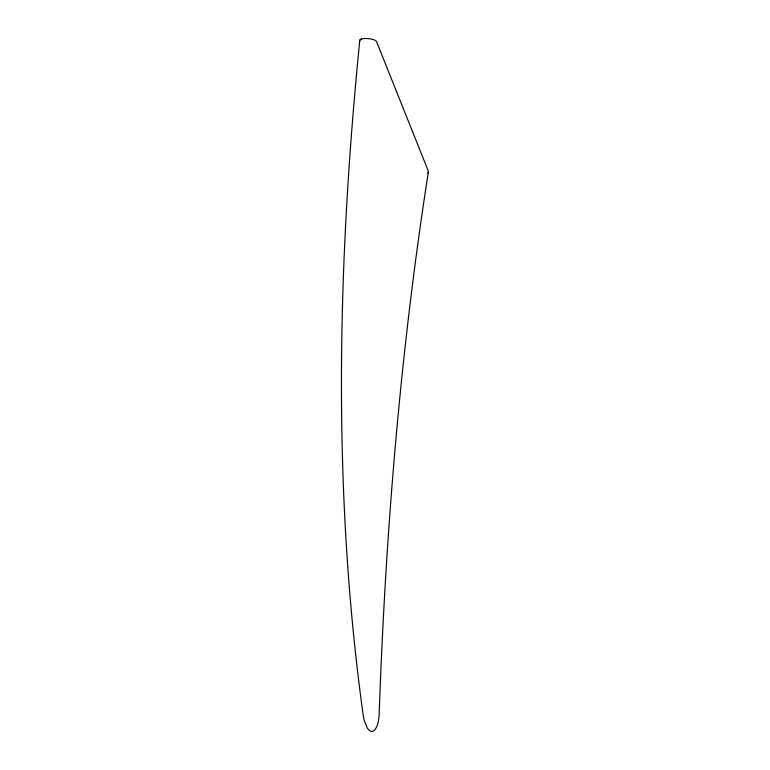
<?xml version="1.0" encoding="UTF-8"?>
<svg xmlns="http://www.w3.org/2000/svg" width="770" height="770" viewBox="0 0 770 770"><rect width="100%" height="100%" fill="white"/><g stroke="black" fill="none" stroke-linecap="round" stroke-linejoin="round"><path stroke-width="1.16" d="M359.821 40.107C337.347 264.158 332.217 491.424 363.161 714.926L364.172 720.248L367.473 728.401L369.552 730.672L371.708 731.5L373.825 730.836C377.974 726.947 378.494 720.845 379.11 715.523C385.481 533.687 400.227 351.957 428.341 172.133M427.822 173.135A8.364 4.139 8.6 0 0 428.303 171.036L376.443 41.378A8.422 2.483 5.6 0 0 369.985 38.818A8.422 2.483 5.6 0 0 361.342 39.049M359.917 40.762A8.345 2.454 5.6 0 1 361.313 39.039"/></g></svg>
